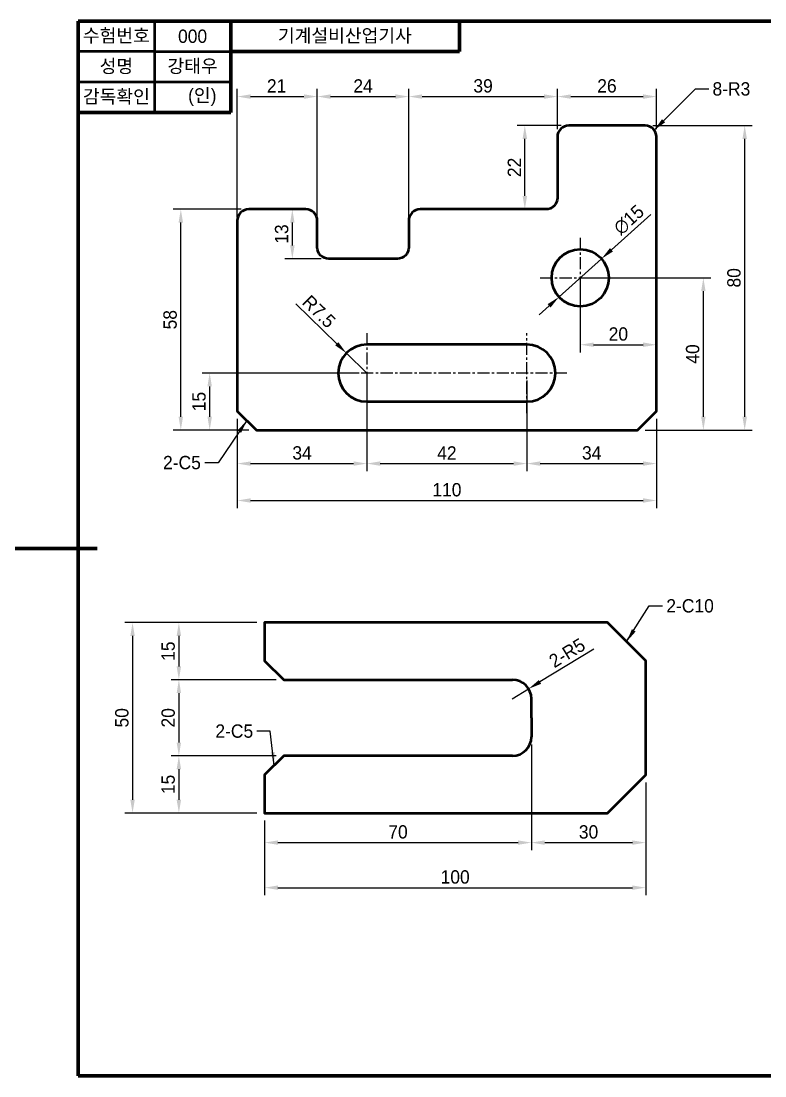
# Model space of a CAD drawing. Header units: millimetres. Extents: x 0 to 2520, y 0 to 297.
# Drawn here: x 835 to 1030.2, y 10 to 287 of the extents above; entities that cross this region are included whole.
import ezdxf

# ---------------------------------------------------------------- set-up
doc = ezdxf.new("R2010")
doc.units = ezdxf.units.MM
doc.header["$LTSCALE"] = 0.1
doc.linetypes.add('CENTER', pattern=[50.8, 31.75, -6.35, 6.35, -6.35])
for name, color, linetype, lineweight in [('1.윤곽선', 5, 'Continuous', 70), ('2.외형선', 3, 'Continuous', 50), ('4.일반주서', 2, 'Continuous', 35), ('5.중심선', 1, 'CENTER', 25)]:
    doc.layers.add(name, color=color, linetype=linetype, lineweight=lineweight)
doc.styles.add('굴림', font='')
doc.styles.get('굴림').set_extended_font_data('Gulim')
doc.dimstyles.new('기계제도기능사치수', dxfattribs={"dimtxt": 3.5, "dimasz": 3.5, "dimexe": 2, "dimexo": 2, "dimgap": 1, "dimtad": 1, "dimdsep": 46, "dimtxsty": '굴림', "dimcen": 2.5, "dimclrd": 1, "dimclre": 1, "dimclrt": 2, "dimazin": 2, "dimtfac": 1, "dimtmove": 0, "dimatfit": 3, "dimfxl": 1, "dimarcsym": 0})

# ---------------------------------------------------------------- blocks, each defined once
blk = doc.blocks.new('*D1')
at = {"layer": '2.외형선', "color": 1, "lineweight": -2, "transparency": 16777216}
for p, q in [((891.73, 235.53), (891.73, 269.18)), ((912.73, 235.53), (912.73, 269.18)), ((895.23, 267.18), (909.23, 267.18))]:
    blk.add_line(p, q, dxfattribs=at)
at = {"layer": '2.외형선', "color": 1, "transparency": 16777216}
for points in [[(895.23, 267.76), (895.23, 266.59), (891.73, 267.18)], [(909.23, 267.76), (909.23, 266.59), (912.73, 267.18)]]:
    blk.add_solid(points, dxfattribs=at)
at = {"layer": 'Defpoints', "color": 0, "transparency": 16777216}
for p in [(912.73, 267.18), (891.73, 233.53), (912.73, 233.53)]:
    blk.add_point(p, dxfattribs=at)
at = {"layer": '2.외형선', "color": 2, "transparency": 16777216, "insert": (902.05, 269.98), "char_height": 3.5, "attachment_point": 5, "style": '굴림'}
blk.add_mtext('21', dxfattribs=at)
blk = doc.blocks.new('*D2')
at = {"layer": '2.외형선', "color": 1, "lineweight": -2, "transparency": 16777216}
for p, q in [((912.73, 235.53), (912.73, 269.18)), ((936.73, 235.53), (936.73, 269.18)), ((916.23, 267.18), (933.23, 267.18))]:
    blk.add_line(p, q, dxfattribs=at)
at = {"layer": '2.외형선', "color": 1, "transparency": 16777216}
for points in [[(916.23, 267.76), (916.23, 266.59), (912.73, 267.18)], [(933.23, 267.76), (933.23, 266.59), (936.73, 267.18)]]:
    blk.add_solid(points, dxfattribs=at)
at = {"layer": 'Defpoints', "color": 0, "transparency": 16777216}
for p in [(936.73, 267.18), (912.73, 233.53), (936.73, 233.53)]:
    blk.add_point(p, dxfattribs=at)
at = {"layer": '2.외형선', "color": 2, "transparency": 16777216, "insert": (924.73, 269.97), "char_height": 3.5, "attachment_point": 5, "style": '굴림'}
blk.add_mtext('24', dxfattribs=at)
blk = doc.blocks.new('*D3')
at = {"layer": '2.외형선', "color": 1, "lineweight": -2, "transparency": 16777216}
for p, q in [((936.73, 236.58), (936.73, 269.18)), ((975.73, 258.58), (975.73, 269.18)), ((940.23, 267.18), (972.23, 267.18))]:
    blk.add_line(p, q, dxfattribs=at)
at = {"layer": '2.외형선', "color": 1, "transparency": 16777216}
for points in [[(940.23, 267.76), (940.23, 266.59), (936.73, 267.18)], [(972.23, 267.76), (972.23, 266.59), (975.73, 267.18)]]:
    blk.add_solid(points, dxfattribs=at)
at = {"layer": 'Defpoints', "color": 0, "transparency": 16777216}
for p in [(975.73, 267.18), (975.73, 256.58), (936.73, 234.58)]:
    blk.add_point(p, dxfattribs=at)
at = {"layer": '2.외형선', "color": 2, "transparency": 16777216, "insert": (956.23, 269.97), "char_height": 3.5, "attachment_point": 5, "style": '굴림'}
blk.add_mtext('39', dxfattribs=at)
blk = doc.blocks.new('*D4')
at = {"layer": '2.외형선', "color": 1, "lineweight": -2, "transparency": 16777216}
for p, q in [((975.73, 258.58), (975.73, 269.18)), ((1001.73, 258.58), (1001.73, 269.18)), ((979.23, 267.18), (998.23, 267.18))]:
    blk.add_line(p, q, dxfattribs=at)
at = {"layer": '2.외형선', "color": 1, "transparency": 16777216}
for points in [[(979.23, 267.76), (979.23, 266.59), (975.73, 267.18)], [(998.23, 267.76), (998.23, 266.59), (1001.73, 267.18)]]:
    blk.add_solid(points, dxfattribs=at)
at = {"layer": 'Defpoints', "color": 0, "transparency": 16777216}
for p in [(1001.73, 267.18), (975.73, 256.58), (1001.73, 256.58)]:
    blk.add_point(p, dxfattribs=at)
at = {"layer": '2.외형선', "color": 2, "transparency": 16777216, "insert": (988.73, 269.97), "char_height": 3.5, "attachment_point": 5, "style": '굴림'}
blk.add_mtext('26', dxfattribs=at)
blk = doc.blocks.new('*D5')
at = {"layer": '2.외형선', "color": 1, "lineweight": -2, "transparency": 16777216}
for p, q in [((976.73, 259.58), (965.18, 259.58)), ((967.18, 241.08), (967.18, 256.08)), ((970.73, 237.58), (965.18, 237.58))]:
    blk.add_line(p, q, dxfattribs=at)
at = {"layer": '2.외형선', "color": 1, "transparency": 16777216}
for points in [[(966.6, 256.08), (967.77, 256.08), (967.18, 259.58)], [(966.6, 241.08), (967.77, 241.08), (967.18, 237.58)]]:
    blk.add_solid(points, dxfattribs=at)
at = {"layer": 'Defpoints', "color": 0, "transparency": 16777216}
for p in [(967.18, 259.58), (978.73, 259.58), (972.73, 237.58)]:
    blk.add_point(p, dxfattribs=at)
at = {"layer": '2.외형선', "color": 2, "transparency": 16777216, "insert": (964.43, 248.58), "char_height": 3.5, "attachment_point": 5, "rotation": 90, "style": '굴림'}
blk.add_mtext('22', dxfattribs=at)
blk = doc.blocks.new('*D6')
at = {"layer": '2.외형선', "color": 1, "lineweight": -2, "transparency": 16777216}
for p, q in [((907.73, 237.58), (904.17, 237.58)), ((906.17, 234.08), (906.17, 228.08)), ((913.73, 224.58), (904.17, 224.58))]:
    blk.add_line(p, q, dxfattribs=at)
at = {"layer": '2.외형선', "color": 1, "transparency": 16777216}
for points in [[(905.59, 234.08), (906.76, 234.08), (906.17, 237.58)], [(905.59, 228.08), (906.76, 228.08), (906.17, 224.58)]]:
    blk.add_solid(points, dxfattribs=at)
at = {"layer": 'Defpoints', "color": 0, "transparency": 16777216}
for p in [(909.73, 237.58), (906.17, 224.58), (915.73, 224.58)]:
    blk.add_point(p, dxfattribs=at)
at = {"layer": '2.외형선', "color": 2, "transparency": 16777216, "insert": (903.37, 231.08), "char_height": 3.5, "attachment_point": 5, "rotation": 90, "style": '굴림'}
blk.add_mtext('13', dxfattribs=at)
blk = doc.blocks.new('*D7')
at = {"layer": '2.외형선', "color": 1, "lineweight": -2, "transparency": 16777216}
for p, q in [((892.73, 237.58), (874.91, 237.58)), ((876.91, 183.08), (876.91, 234.08)), ((894.73, 179.58), (874.91, 179.58))]:
    blk.add_line(p, q, dxfattribs=at)
at = {"layer": '2.외형선', "color": 1, "transparency": 16777216}
for points in [[(876.32, 234.08), (877.49, 234.08), (876.91, 237.58)], [(876.32, 183.08), (877.49, 183.08), (876.91, 179.58)]]:
    blk.add_solid(points, dxfattribs=at)
at = {"layer": 'Defpoints', "color": 0, "transparency": 16777216}
for p in [(876.91, 237.58), (894.73, 237.58), (896.73, 179.58)]:
    blk.add_point(p, dxfattribs=at)
at = {"layer": '2.외형선', "color": 2, "transparency": 16777216, "insert": (874.11, 208.58), "char_height": 3.5, "attachment_point": 5, "rotation": 90, "style": '굴림'}
blk.add_mtext('58', dxfattribs=at)
blk = doc.blocks.new('*D8')
at = {"layer": '2.외형선', "color": 1, "lineweight": -2, "transparency": 16777216}
for p, q in [((923.73, 194.58), (882.48, 194.58)), ((884.48, 183.08), (884.48, 191.08)), ((894.73, 179.58), (882.48, 179.58))]:
    blk.add_line(p, q, dxfattribs=at)
at = {"layer": '2.외형선', "color": 1, "transparency": 16777216}
for points in [[(883.9, 191.08), (885.07, 191.08), (884.48, 194.58)], [(883.9, 183.08), (885.07, 183.08), (884.48, 179.58)]]:
    blk.add_solid(points, dxfattribs=at)
at = {"layer": 'Defpoints', "color": 0, "transparency": 16777216}
for p in [(884.48, 194.58), (925.73, 194.58), (896.73, 179.58)]:
    blk.add_point(p, dxfattribs=at)
at = {"layer": '2.외형선', "color": 2, "transparency": 16777216, "insert": (881.69, 187.08), "char_height": 3.5, "attachment_point": 5, "rotation": 90, "style": '굴림'}
blk.add_mtext('15', dxfattribs=at)
blk = doc.blocks.new('*D9')
at = {"layer": '2.외형선', "color": 1, "lineweight": -2, "transparency": 16777216}
for p, q in [((925.73, 192.58), (925.73, 168.8)), ((891.73, 182.58), (891.73, 168.8)), ((895.23, 170.8), (922.23, 170.8))]:
    blk.add_line(p, q, dxfattribs=at)
at = {"layer": '2.외형선', "color": 1, "transparency": 16777216}
for points in [[(895.23, 171.38), (895.23, 170.21), (891.73, 170.8)], [(922.23, 171.38), (922.23, 170.21), (925.73, 170.8)]]:
    blk.add_solid(points, dxfattribs=at)
at = {"layer": 'Defpoints', "color": 0, "transparency": 16777216}
for p in [(925.73, 194.58), (891.73, 184.58), (925.73, 170.8)]:
    blk.add_point(p, dxfattribs=at)
at = {"layer": '2.외형선', "color": 2, "transparency": 16777216, "insert": (908.73, 173.59), "char_height": 3.5, "attachment_point": 5, "style": '굴림'}
blk.add_mtext('34', dxfattribs=at)
blk = doc.blocks.new('*D10')
at = {"layer": '2.외형선', "color": 1, "lineweight": -2, "transparency": 16777216}
for p, q in [((925.73, 192.58), (925.73, 168.8)), ((967.73, 192.58), (967.73, 168.8)), ((929.23, 170.8), (964.23, 170.8))]:
    blk.add_line(p, q, dxfattribs=at)
at = {"layer": '2.외형선', "color": 1, "transparency": 16777216}
for points in [[(929.23, 171.38), (929.23, 170.21), (925.73, 170.8)], [(964.23, 171.38), (964.23, 170.21), (967.73, 170.8)]]:
    blk.add_solid(points, dxfattribs=at)
at = {"layer": 'Defpoints', "color": 0, "transparency": 16777216}
for p in [(925.73, 194.58), (967.73, 194.58), (967.73, 170.8)]:
    blk.add_point(p, dxfattribs=at)
at = {"layer": '2.외형선', "color": 2, "transparency": 16777216, "insert": (946.73, 173.59), "char_height": 3.5, "attachment_point": 5, "style": '굴림'}
blk.add_mtext('42', dxfattribs=at)
blk = doc.blocks.new('*D11')
at = {"layer": '2.외형선', "color": 1, "lineweight": -2, "transparency": 16777216}
for p, q in [((967.73, 192.58), (967.73, 168.8)), ((1001.73, 182.58), (1001.73, 168.8)), ((971.23, 170.8), (998.23, 170.8))]:
    blk.add_line(p, q, dxfattribs=at)
at = {"layer": '2.외형선', "color": 1, "transparency": 16777216}
for points in [[(971.23, 171.38), (971.23, 170.21), (967.73, 170.8)], [(998.23, 171.38), (998.23, 170.21), (1001.73, 170.8)]]:
    blk.add_solid(points, dxfattribs=at)
at = {"layer": 'Defpoints', "color": 0, "transparency": 16777216}
for p in [(967.73, 194.58), (1001.73, 184.58), (1001.73, 170.8)]:
    blk.add_point(p, dxfattribs=at)
at = {"layer": '2.외형선', "color": 2, "transparency": 16777216, "insert": (984.73, 173.59), "char_height": 3.5, "attachment_point": 5, "style": '굴림'}
blk.add_mtext('34', dxfattribs=at)
blk = doc.blocks.new('*D12')
at = {"layer": '2.외형선', "color": 1, "lineweight": -2, "transparency": 16777216}
for p, q in [((891.73, 182.58), (891.73, 159.11)), ((1001.73, 182.58), (1001.73, 159.11)), ((895.23, 161.11), (998.23, 161.11))]:
    blk.add_line(p, q, dxfattribs=at)
at = {"layer": '2.외형선', "color": 1, "transparency": 16777216}
for points in [[(895.23, 161.69), (895.23, 160.52), (891.73, 161.11)], [(998.23, 161.69), (998.23, 160.52), (1001.73, 161.11)]]:
    blk.add_solid(points, dxfattribs=at)
at = {"layer": 'Defpoints', "color": 0, "transparency": 16777216}
for p in [(891.73, 184.58), (1001.73, 184.58), (1001.73, 161.11)]:
    blk.add_point(p, dxfattribs=at)
at = {"layer": '2.외형선', "color": 2, "transparency": 16777216, "insert": (946.73, 163.91), "char_height": 3.5, "attachment_point": 5, "style": '굴림'}
blk.add_mtext('110', dxfattribs=at)
blk = doc.blocks.new('*D13')
at = {"layer": '2.외형선', "color": 1, "lineweight": -2, "transparency": 16777216}
for p, q in [((981.73, 217.58), (981.73, 200.01)), ((1001.73, 217.58), (1001.73, 200.01)), ((985.23, 202.01), (998.23, 202.01))]:
    blk.add_line(p, q, dxfattribs=at)
at = {"layer": '2.외형선', "color": 1, "transparency": 16777216}
for points in [[(985.23, 202.6), (985.23, 201.43), (981.73, 202.01)], [(998.23, 202.6), (998.23, 201.43), (1001.73, 202.01)]]:
    blk.add_solid(points, dxfattribs=at)
at = {"layer": 'Defpoints', "color": 0, "transparency": 16777216}
for p in [(981.73, 219.58), (1001.73, 219.58), (1001.73, 202.01)]:
    blk.add_point(p, dxfattribs=at)
at = {"layer": '2.외형선', "color": 2, "transparency": 16777216, "insert": (991.73, 204.81), "char_height": 3.5, "attachment_point": 5, "style": '굴림'}
blk.add_mtext('20', dxfattribs=at)
blk = doc.blocks.new('*D14')
at = {"layer": '2.외형선', "color": 1, "lineweight": -2, "transparency": 16777216}
for p, q in [((983.73, 219.58), (1016.03, 219.58)), ((1014.03, 183.08), (1014.03, 216.08)), ((998.73, 179.58), (1016.03, 179.58))]:
    blk.add_line(p, q, dxfattribs=at)
at = {"layer": '2.외형선', "color": 1, "transparency": 16777216}
for points in [[(1013.45, 216.08), (1014.61, 216.08), (1014.03, 219.58)], [(1013.45, 183.08), (1014.61, 183.08), (1014.03, 179.58)]]:
    blk.add_solid(points, dxfattribs=at)
at = {"layer": 'Defpoints', "color": 0, "transparency": 16777216}
for p in [(981.73, 219.58), (1014.03, 219.58), (996.73, 179.58)]:
    blk.add_point(p, dxfattribs=at)
at = {"layer": '2.외형선', "color": 2, "transparency": 16777216, "insert": (1011.23, 199.58), "char_height": 3.5, "attachment_point": 5, "rotation": 90, "style": '굴림'}
blk.add_mtext('40', dxfattribs=at)
blk = doc.blocks.new('*D15')
at = {"layer": '2.외형선', "color": 1, "lineweight": -2, "transparency": 16777216}
for p, q in [((1000.8, 259.58), (1026.88, 259.58)), ((1024.88, 183.08), (1024.88, 256.08)), ((998.73, 179.58), (1026.88, 179.58))]:
    blk.add_line(p, q, dxfattribs=at)
at = {"layer": '2.외형선', "color": 1, "transparency": 16777216}
for points in [[(1024.29, 256.08), (1025.46, 256.08), (1024.88, 259.58)], [(1024.29, 183.08), (1025.46, 183.08), (1024.88, 179.58)]]:
    blk.add_solid(points, dxfattribs=at)
at = {"layer": 'Defpoints', "color": 0, "transparency": 16777216}
for p in [(998.8, 259.58), (1024.88, 259.58), (996.73, 179.58)]:
    blk.add_point(p, dxfattribs=at)
at = {"layer": '2.외형선', "color": 2, "transparency": 16777216, "insert": (1022.08, 219.58), "char_height": 3.5, "attachment_point": 5, "rotation": 90, "style": '굴림'}
blk.add_mtext('80', dxfattribs=at)
blk = doc.blocks.new('*D16')
at = {"layer": '2.외형선', "color": 1, "lineweight": -2, "transparency": 16777216}
for p, q in [((1000.22, 236.19), (989.91, 226.93)), ((976.15, 214.57), (987.31, 224.59)), ((973.55, 212.23), (970.94, 209.89))]:
    blk.add_line(p, q, dxfattribs=at)
at = {"layer": '2.외형선', "color": 1, "transparency": 16777216}
for points in [[(989.52, 227.37), (990.3, 226.5), (987.31, 224.59)], [(973.16, 212.66), (973.94, 211.79), (976.15, 214.57)]]:
    blk.add_solid(points, dxfattribs=at)
at = {"layer": 'Defpoints', "color": 0, "transparency": 16777216}
for p in [(987.31, 224.59), (976.15, 214.57)]:
    blk.add_point(p, dxfattribs=at)
at = {"layer": '2.외형선', "color": 2, "transparency": 16777216, "insert": (994.49, 234.81), "char_height": 3.5, "attachment_point": 5, "rotation": 41.947, "style": '굴림'}
blk.add_mtext('∅15', dxfattribs=at)
blk = doc.blocks.new('*D17')
at = {"layer": '2.외형선', "color": 1, "lineweight": -2, "transparency": 16777216}
for p, q in [((907.09, 212.73), (917.85, 202.25)), ((925.73, 194.58), (920.35, 199.81))]:
    blk.add_line(p, q, dxfattribs=at)
at = {"layer": '2.외형선', "color": 1, "transparency": 16777216}
blk.add_solid([(918.25, 202.67), (917.44, 201.84), (920.35, 199.81)], dxfattribs=at)
at = {"layer": 'Defpoints', "color": 0, "transparency": 16777216}
for p in [(920.35, 199.81), (925.73, 194.58)]:
    blk.add_point(p, dxfattribs=at)
at = {"layer": '2.외형선', "color": 2, "transparency": 16777216, "insert": (913.17, 210.72), "char_height": 3.5, "attachment_point": 5, "rotation": 315.7497, "style": '굴림'}
blk.add_mtext('R7.5', dxfattribs=at)
blk = doc.blocks.new('*D23')
at = {"layer": '2.외형선', "color": 1, "lineweight": -2, "transparency": 16777216}
for p, q in [((896.9, 129.04), (874.4, 129.04)), ((876.4, 125.54), (876.4, 117.54)), ((901.9, 114.04), (874.4, 114.04))]:
    blk.add_line(p, q, dxfattribs=at)
at = {"layer": '2.외형선', "color": 1, "transparency": 16777216}
for points in [[(875.81, 125.54), (876.98, 125.54), (876.4, 129.04)], [(875.81, 117.54), (876.98, 117.54), (876.4, 114.04)]]:
    blk.add_solid(points, dxfattribs=at)
at = {"layer": 'Defpoints', "color": 0, "transparency": 16777216}
for p in [(898.9, 129.04), (876.4, 114.04), (903.9, 114.04)]:
    blk.add_point(p, dxfattribs=at)
at = {"layer": '2.외형선', "color": 2, "transparency": 16777216, "insert": (873.6, 121.54), "char_height": 3.5, "attachment_point": 5, "rotation": 90, "style": '굴림'}
blk.add_mtext('15', dxfattribs=at)
blk = doc.blocks.new('*D24')
at = {"layer": '2.외형선', "color": 1, "lineweight": -2, "transparency": 16777216}
for p, q in [((901.9, 114.04), (874.4, 114.04)), ((876.4, 110.54), (876.4, 97.54)), ((901.9, 94.04), (874.4, 94.04))]:
    blk.add_line(p, q, dxfattribs=at)
at = {"layer": '2.외형선', "color": 1, "transparency": 16777216}
for points in [[(875.81, 110.54), (876.98, 110.54), (876.4, 114.04)], [(875.81, 97.54), (876.98, 97.54), (876.4, 94.04)]]:
    blk.add_solid(points, dxfattribs=at)
at = {"layer": 'Defpoints', "color": 0, "transparency": 16777216}
for p in [(903.9, 114.04), (876.4, 94.04), (903.9, 94.04)]:
    blk.add_point(p, dxfattribs=at)
at = {"layer": '2.외형선', "color": 2, "transparency": 16777216, "insert": (873.6, 104.04), "char_height": 3.5, "attachment_point": 5, "rotation": 90, "style": '굴림'}
blk.add_mtext('20', dxfattribs=at)
blk = doc.blocks.new('*D25')
at = {"layer": '2.외형선', "color": 1, "lineweight": -2, "transparency": 16777216}
for p, q in [((901.9, 94.04), (874.4, 94.04)), ((876.4, 90.54), (876.4, 82.54)), ((896.9, 79.04), (874.4, 79.04))]:
    blk.add_line(p, q, dxfattribs=at)
at = {"layer": '2.외형선', "color": 1, "transparency": 16777216}
for points in [[(875.81, 90.54), (876.98, 90.54), (876.4, 94.04)], [(875.81, 82.54), (876.98, 82.54), (876.4, 79.04)]]:
    blk.add_solid(points, dxfattribs=at)
at = {"layer": 'Defpoints', "color": 0, "transparency": 16777216}
for p in [(903.9, 94.04), (876.4, 79.04), (898.9, 79.04)]:
    blk.add_point(p, dxfattribs=at)
at = {"layer": '2.외형선', "color": 2, "transparency": 16777216, "insert": (873.6, 86.54), "char_height": 3.5, "attachment_point": 5, "rotation": 90, "style": '굴림'}
blk.add_mtext('15', dxfattribs=at)
blk = doc.blocks.new('*D26')
at = {"layer": '2.외형선', "color": 1, "lineweight": -2, "transparency": 16777216}
for p, q in [((896.9, 129.04), (862.24, 129.04)), ((864.24, 125.54), (864.24, 82.54)), ((896.9, 79.04), (862.24, 79.04))]:
    blk.add_line(p, q, dxfattribs=at)
at = {"layer": '2.외형선', "color": 1, "transparency": 16777216}
for points in [[(863.66, 125.54), (864.83, 125.54), (864.24, 129.04)], [(863.66, 82.54), (864.83, 82.54), (864.24, 79.04)]]:
    blk.add_solid(points, dxfattribs=at)
at = {"layer": 'Defpoints', "color": 0, "transparency": 16777216}
for p in [(898.9, 129.04), (864.24, 79.04), (898.9, 79.04)]:
    blk.add_point(p, dxfattribs=at)
at = {"layer": '2.외형선', "color": 2, "transparency": 16777216, "insert": (861.45, 104.04), "char_height": 3.5, "attachment_point": 5, "rotation": 90, "style": '굴림'}
blk.add_mtext('50', dxfattribs=at)
blk = doc.blocks.new('*D27')
at = {"layer": '2.외형선', "color": 1, "lineweight": -2, "transparency": 16777216}
for p, q in [((968.9, 97.04), (968.9, 69.27)), ((898.9, 77.04), (898.9, 69.27)), ((902.4, 71.27), (965.4, 71.27))]:
    blk.add_line(p, q, dxfattribs=at)
at = {"layer": '2.외형선', "color": 1, "transparency": 16777216}
for points in [[(902.4, 71.85), (902.4, 70.68), (898.9, 71.27)], [(965.4, 71.85), (965.4, 70.68), (968.9, 71.27)]]:
    blk.add_solid(points, dxfattribs=at)
at = {"layer": 'Defpoints', "color": 0, "transparency": 16777216}
for p in [(968.9, 99.04), (898.9, 79.04), (968.9, 71.27)]:
    blk.add_point(p, dxfattribs=at)
at = {"layer": '2.외형선', "color": 2, "transparency": 16777216, "insert": (933.9, 74.06), "char_height": 3.5, "attachment_point": 5, "style": '굴림'}
blk.add_mtext('70', dxfattribs=at)
blk = doc.blocks.new('*D28')
at = {"layer": '2.외형선', "color": 1, "lineweight": -2, "transparency": 16777216}
for p, q in [((968.9, 97.04), (968.9, 69.27)), ((998.9, 87.04), (998.9, 69.27)), ((972.4, 71.27), (995.4, 71.27))]:
    blk.add_line(p, q, dxfattribs=at)
at = {"layer": '2.외형선', "color": 1, "transparency": 16777216}
for points in [[(972.4, 71.85), (972.4, 70.68), (968.9, 71.27)], [(995.4, 71.85), (995.4, 70.68), (998.9, 71.27)]]:
    blk.add_solid(points, dxfattribs=at)
at = {"layer": 'Defpoints', "color": 0, "transparency": 16777216}
for p in [(968.9, 99.04), (998.9, 89.04), (998.9, 71.27)]:
    blk.add_point(p, dxfattribs=at)
at = {"layer": '2.외형선', "color": 2, "transparency": 16777216, "insert": (983.9, 74.06), "char_height": 3.5, "attachment_point": 5, "style": '굴림'}
blk.add_mtext('30', dxfattribs=at)
blk = doc.blocks.new('*D29')
at = {"layer": '2.외형선', "color": 1, "lineweight": -2, "transparency": 16777216}
for p, q in [((998.9, 87.04), (998.9, 57.43)), ((898.9, 77.04), (898.9, 57.43)), ((902.4, 59.43), (995.4, 59.43))]:
    blk.add_line(p, q, dxfattribs=at)
at = {"layer": '2.외형선', "color": 1, "transparency": 16777216}
for points in [[(902.4, 60.01), (902.4, 58.85), (898.9, 59.43)], [(995.4, 60.01), (995.4, 58.85), (998.9, 59.43)]]:
    blk.add_solid(points, dxfattribs=at)
at = {"layer": 'Defpoints', "color": 0, "transparency": 16777216}
for p in [(998.9, 89.04), (898.9, 79.04), (998.9, 59.43)]:
    blk.add_point(p, dxfattribs=at)
at = {"layer": '2.외형선', "color": 2, "transparency": 16777216, "insert": (948.9, 62.23), "char_height": 3.5, "attachment_point": 5, "style": '굴림'}
blk.add_mtext('100', dxfattribs=at)
blk = doc.blocks.new('*D30')
at = {"layer": '2.외형선', "color": 1, "lineweight": -2, "transparency": 16777216}
for p, q in [((985.3, 122.1), (971.16, 113.47)), ((963.9, 109.04), (968.17, 111.64))]:
    blk.add_line(p, q, dxfattribs=at)
at = {"layer": '2.외형선', "color": 1, "transparency": 16777216}
blk.add_solid([(970.86, 113.96), (971.46, 112.97), (968.17, 111.64)], dxfattribs=at)
at = {"layer": 'Defpoints', "color": 0, "transparency": 16777216}
for p in [(968.17, 111.64), (963.9, 109.04)]:
    blk.add_point(p, dxfattribs=at)
at = {"layer": '2.외형선', "color": 2, "transparency": 16777216, "insert": (978.27, 121.08), "char_height": 3.5, "attachment_point": 5, "rotation": 31.4025, "style": '굴림'}
blk.add_mtext('2-R5', dxfattribs=at)

msp = doc.modelspace()

# ---------------------------------------------------------------- linework, layer by layer
at = {"layer": '1.윤곽선'}
for p, q in [((1250, 287), (850, 287)), ((850, 287), (850, 10)), ((890, 287), (890, 263)), ((950, 287), (950, 279)), ((950, 279), (890, 279)), ((890, 263), (850, 263)), ((840, 148.5), (825, 148.5)), ((840, 148.5), (855, 148.5)), ((850, 10), (1250, 10))]:
    msp.add_line(p, q, dxfattribs=at)
at = {"layer": '2.외형선'}
for p, q in [((870, 287), (870, 263)), ((870, 279), (850, 279)), ((870, 279), (890, 279)), ((890, 271), (850, 271)), ((998.727, 259.578), (978.727, 259.578)), ((968.905, 104.037), (968.905, 109.037)), ((968.905, 104.037), (968.905, 99.037))]:
    msp.add_line(p, q, dxfattribs=at)
for points in [[(998.727, 259.578), (978.727, 259.578)], [(975.727, 256.578), (975.727, 240.578)], [(963.905, 94.037), (903.905, 94.037), (898.905, 89.037), (898.905, 79.037), (988.905, 79.037), (998.905, 89.037), (998.905, 119.037), (988.905, 129.037), (898.905, 129.037), (898.905, 119.037), (903.905, 114.037), (963.905, 114.037)]]:
    msp.add_lwpolyline(points, dxfattribs=at)
for points in [[(975.727, 240.578, -0.4142136), (972.727, 237.578), (939.727, 237.578, 0.4142136), (936.727, 234.578), (936.727, 227.578, -0.4142136), (933.727, 224.578), (915.727, 224.578, -0.4142136), (912.727, 227.578), (912.727, 234.578, 0.4142136), (909.727, 237.578), (894.727, 237.578, 0.4142136), (891.727, 234.578), (891.727, 184.578), (896.727, 179.578), (996.727, 179.578), (1001.727, 184.578), (1001.727, 256.578)], [(967.727, 202.078), (925.727, 202.078, 1), (925.727, 187.078), (967.727, 187.078, 1), (967.727, 202.078, 1)]]:
    msp.add_lwpolyline(points, format="xyb", dxfattribs=at)
msp.add_circle((981.727, 219.578), 7.5, dxfattribs=at)
for centre, radius, start, end in [((978.727, 256.578), 3, 90, 180), ((998.727, 256.578), 3, 0, 90), ((963.905, 109.037), 5, 0, 90), ((963.905, 99.037), 5, 270, 0)]:
    msp.add_arc(centre, radius, start, end, dxfattribs=at)
at = {"layer": '5.중심선'}
for p, q in [((981.727, 230.078), (981.727, 209.078)), ((971.227, 219.578), (992.227, 219.578)), ((925.727, 205.078), (925.727, 184.078)), ((967.727, 184.078), (967.727, 205.078)), ((978.227, 194.578), (915.227, 194.578))]:
    msp.add_line(p, q, dxfattribs=at)

# ---------------------------------------------------------------- texts
at = {"layer": '2.외형선', "color": 2, "char_height": 3.5, "style": '굴림'}
for s, insert, attachment_point in [('8-R3', (1016.427, 270.954), 1), ('2-C5', (882.168, 169.269), 9), ('2-C10', (1004.312, 135.195), 1), ('2-C5', (895.898, 98.752), 9)]:
    msp.add_mtext(s, dxfattribs=dict(at, insert=insert, attachment_point=attachment_point))
at = {"layer": '4.일반주서', "char_height": 3.5, "attachment_point": 5, "style": '굴림'}
for s, insert, width in [('수험번호', (860, 283), 20), ('기계설비산업기사', (919.963, 283), 60.07361), ('000', (880, 283), 20), ('성명', (860, 275), 20), ('강태우', (880, 275), 20), ('감독확인', (860, 267), 20), ('    (인)', (880, 267), 20)]:
    msp.add_mtext(s, dxfattribs=dict(at, insert=insert, width=width))

# ---------------------------------------------------------------- dimensions: what is measured, and where the dimension line sits
at = {"layer": '2.외형선'}
dim = msp.add_linear_dim(base=(912.727, 267.178), p1=(891.727, 233.532), p2=(912.727, 233.532), dimstyle='기계제도기능사치수', dxfattribs=at)
dim.commit()
dim.dimension.update_dxf_attribs({"geometry": '*D1', "text_midpoint": (902.052, 267.178), "dimtype": 160})
for base, p1, p2, picture, middle in [((936.727, 267.178), (912.727, 233.532), (936.727, 233.532), '*D2', (924.727, 269.975)), ((975.727, 267.178), (936.727, 234.578), (975.727, 256.578), '*D3', (956.227, 269.972)), ((1001.727, 267.178), (975.727, 256.578), (1001.727, 256.578), '*D4', (988.727, 269.972)), ((967.727, 170.796), (925.727, 194.578), (967.727, 194.578), '*D10', (946.727, 173.593)), ((1001.727, 170.796), (967.727, 194.578), (1001.727, 184.578), '*D11', (984.727, 173.593)), ((998.905, 71.267), (968.905, 99.037), (998.905, 89.037), '*D28', (983.905, 74.061))]:
    dim = msp.add_linear_dim(base=base, p1=p1, p2=p2, dimstyle='기계제도기능사치수', override={"dimtmove": 1}, dxfattribs=at)
    dim.commit()
    dim.dimension.update_dxf_attribs({"geometry": picture, "text_midpoint": middle})
for base, p1, p2, picture, middle in [((967.184, 259.578), (972.727, 237.578), (978.727, 259.578), '*D5', (964.429, 248.578)), ((1024.876, 259.577), (996.727, 179.578), (998.805, 259.577), '*D15', (1022.082, 219.578)), ((876.905, 237.578), (896.727, 179.578), (894.727, 237.578), '*D7', (874.111, 208.578)), ((906.173, 224.578), (909.727, 237.578), (915.727, 224.578), '*D6', (903.374, 231.078)), ((1014.03, 219.578), (996.727, 179.578), (981.727, 219.578), '*D14', (1011.234, 199.578)), ((864.242, 79.037), (898.905, 129.037), (898.905, 79.037), '*D26', (861.448, 104.037)), ((876.396, 114.037), (898.905, 129.037), (903.905, 114.037), '*D23', (873.597, 121.537))]:
    dim = msp.add_linear_dim(base=base, p1=p1, p2=p2, angle=90, dimstyle='기계제도기능사치수', dxfattribs=at)
    dim.commit()
    dim.dimension.update_dxf_attribs({"geometry": picture, "text_midpoint": middle})
dim = msp.add_diameter_dim_2p(p1=(976.149, 214.565), p2=(987.305, 224.592), dimstyle='기계제도기능사치수', dxfattribs=at)
dim.commit()
dim.dimension.update_dxf_attribs({"geometry": '*D16', "text_midpoint": (994.493, 234.815)})
for base, p1, p2, picture, middle in [((1001.727, 202.012), (981.727, 219.578), (1001.727, 219.578), '*D13', (991.727, 204.807)), ((925.727, 170.796), (891.727, 184.578), (925.727, 194.578), '*D9', (908.727, 173.593)), ((1001.727, 161.108), (891.727, 184.578), (1001.727, 184.578), '*D12', (946.727, 163.907)), ((968.905, 71.267), (898.905, 79.037), (968.905, 99.037), '*D27', (933.905, 74.063)), ((998.905, 59.431), (898.905, 79.037), (998.905, 89.037), '*D29', (948.905, 62.23))]:
    dim = msp.add_linear_dim(base=base, p1=p1, p2=p2, dimstyle='기계제도기능사치수', dxfattribs=at)
    dim.commit()
    dim.dimension.update_dxf_attribs({"geometry": picture, "text_midpoint": middle})
dim = msp.add_radius_dim(center=(925.727, 194.578), mpoint=(920.355, 199.812), dimstyle='기계제도기능사치수', dxfattribs=at)
dim.commit()
dim.dimension.update_dxf_attribs({"geometry": '*D17', "text_midpoint": (913.167, 210.718)})
dim = msp.add_linear_dim(base=(884.484, 194.578), p1=(896.727, 179.578), p2=(925.727, 194.578), angle=90, dimstyle='기계제도기능사치수', dxfattribs=at)
dim.commit()
dim.dimension.update_dxf_attribs({"geometry": '*D8', "text_midpoint": (884.484, 187.078), "dimtype": 160})
dim = msp.add_radius_dim(center=(963.905, 109.037), mpoint=(968.172, 111.643), text='2-<>', dimstyle='기계제도기능사치수', dxfattribs=at)
dim.commit()
dim.dimension.update_dxf_attribs({"geometry": '*D30', "text_midpoint": (978.266, 121.084)})
for base, p1, p2, picture, middle in [((876.396, 94.037), (903.905, 114.037), (903.905, 94.037), '*D24', (873.602, 104.037)), ((876.396, 79.037), (903.905, 94.037), (898.905, 79.037), '*D25', (873.597, 86.537))]:
    dim = msp.add_linear_dim(base=base, p1=p1, p2=p2, angle=90, dimstyle='기계제도기능사치수', override={"dimtmove": 1}, dxfattribs=at)
    dim.commit()
    dim.dimension.update_dxf_attribs({"geometry": picture, "text_midpoint": middle})

# ---------------------------------------------------------------- leaders
at = {"layer": '2.외형선', "annotation_type": 0, "has_hookline": 1}
for points, hookline_direction, text_width in [([(1001.138, 258.363), (1011.927, 269.204), (1015.427, 269.204)], 0, 11.111), ([(894.227, 182.078), (886.668, 171.019), (883.168, 171.019)], 1, 11.316), ([(993.905, 124.037), (999.812, 133.445), (1003.312, 133.445)], 0, 14.051), ([(901.405, 91.537), (900.398, 100.502), (896.898, 100.502)], 1, 11.316)]:
    msp.add_leader(points, dimstyle='기계제도기능사치수', override={"dimgap": 1, "dimtad": 0}, dxfattribs=dict(at, hookline_direction=hookline_direction, text_width=text_width))

doc.saveas('drawing.dxf')
